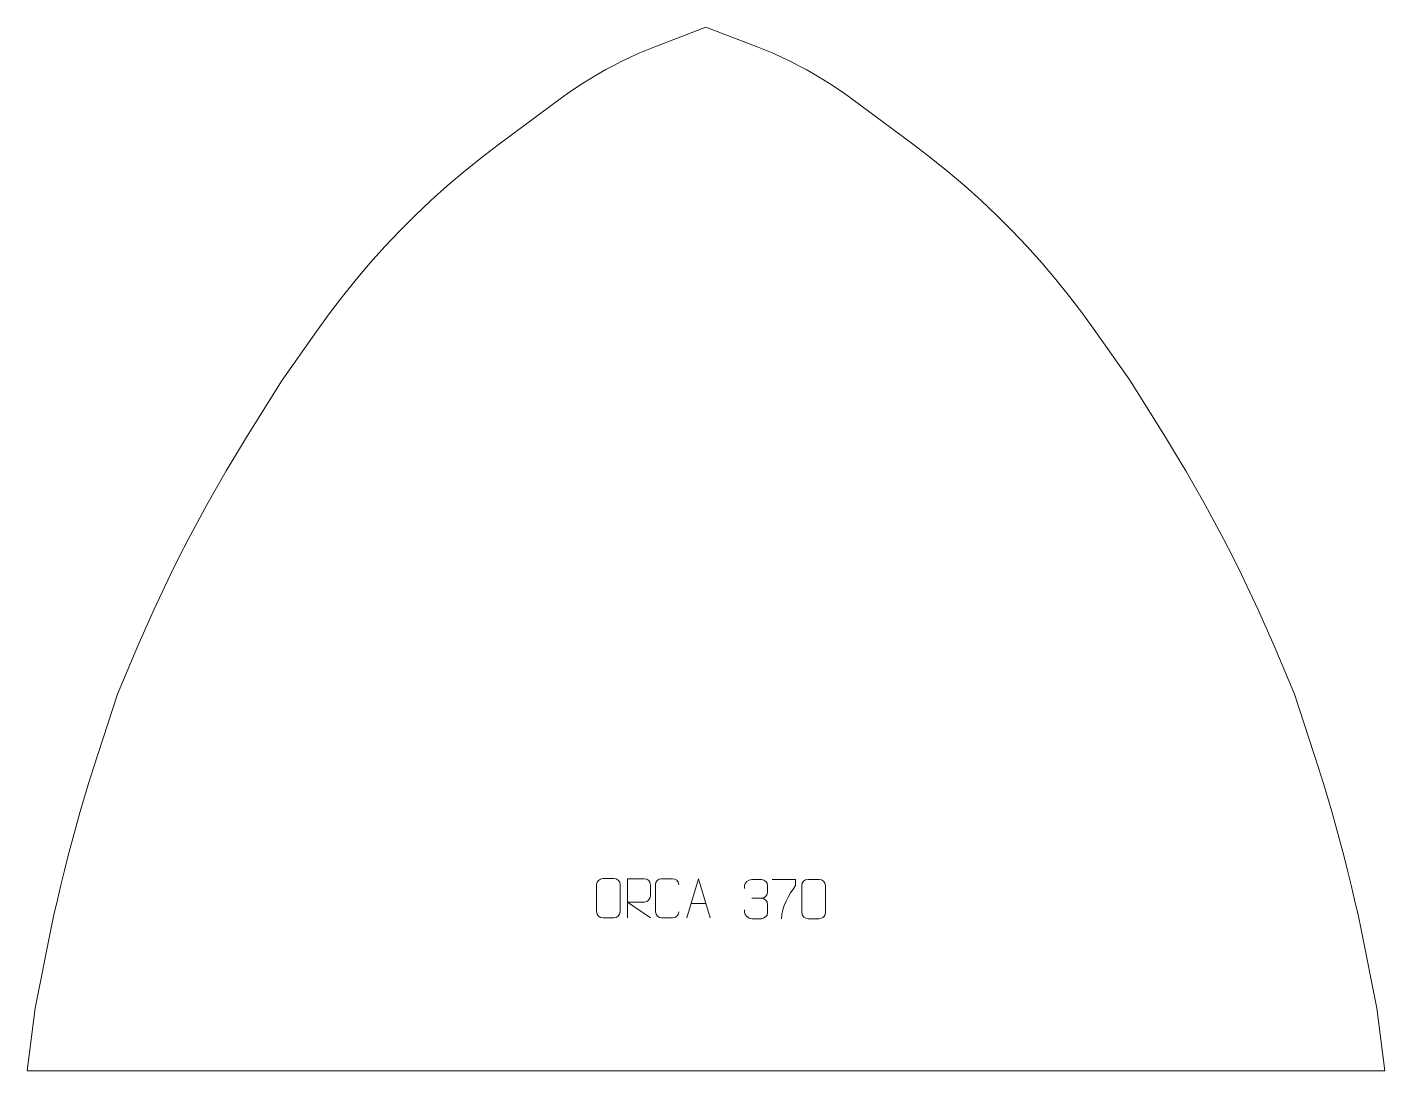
# Model space of a CAD drawing. Header units: millimetres. Extents: x -409 to 456, y 857 to 1522.
import ezdxf

# ---------------------------------------------------------------- set-up
doc = ezdxf.new("R2010")
doc.units = ezdxf.units.MM
doc.header["$MEASUREMENT"] = 0
doc.layers.add('layer 1', color=7, linetype='Continuous')

msp = doc.modelspace()

# ---------------------------------------------------------------- linework, layer by layer
at = {"layer": 'layer 1', "color": 242, "lineweight": 9}
msp.add_open_spline([(-288.423, 1228.3034), (-288.423, 1228.3034), (-282.1458, 1239.1153), (-282.1458, 1239.1153), (-282.1458, 1239.1153), (-282.1458, 1239.1153), (-275.7289, 1249.8447), (-275.7289, 1249.8447), (-275.7289, 1249.8447), (-275.7289, 1249.8447), (-269.1726, 1260.4903), (-269.1726, 1260.4903), (-269.1726, 1260.4903), (-269.1726, 1260.4903), (-246.5107, 1296.7488), (-246.5107, 1296.7488), (-246.5107, 1296.7488), (-246.5107, 1296.7488), (-224.683, 1327.9318), (-224.683, 1327.9318), (-224.683, 1327.9318), (-224.683, 1327.9318), (-216.5719, 1339.1932), (-216.5719, 1339.1932), (-216.5719, 1339.1932), (-216.5719, 1339.1932), (-208.1613, 1350.2324), (-208.1613, 1350.2324), (-208.1613, 1350.2324), (-208.1613, 1350.2324), (-199.457, 1361.0421), (-199.457, 1361.0421), (-199.457, 1361.0421), (-199.457, 1361.0421), (-190.4663, 1371.6144), (-190.4663, 1371.6144), (-190.4663, 1371.6144), (-190.4663, 1371.6144), (-181.1935, 1381.9397), (-181.1935, 1381.9397), (-181.1935, 1381.9397), (-181.1935, 1381.9397), (-171.6474, 1392.0135), (-171.6474, 1392.0135), (-171.6474, 1392.0135), (-171.6474, 1392.0135), (-161.8338, 1401.8271), (-161.8338, 1401.8271), (-161.8338, 1401.8271), (-161.8338, 1401.8271), (-151.76, 1411.372), (-151.76, 1411.372), (-151.76, 1411.372), (-151.76, 1411.372), (-141.4323, 1420.6438), (-141.4323, 1420.6438), (-141.4323, 1420.6438), (-141.4323, 1420.6438), (-130.8601, 1429.6345), (-130.8601, 1429.6345), (-130.8601, 1429.6345), (-130.8601, 1429.6345), (-120.0508, 1438.3389), (-120.0508, 1438.3389), (-120.0508, 1438.3389), (-120.0508, 1438.3389), (-109.0112, 1446.7483), (-109.0112, 1446.7483), (-109.0112, 1446.7483), (-109.0112, 1446.7483), (-69.491, 1476.0225), (-69.491, 1476.0225), (-69.491, 1476.0225), (-69.491, 1476.0225), (-64.8181, 1479.4024), (-64.8181, 1479.4024), (-64.8181, 1479.4024), (-64.8181, 1479.4024), (-60.0697, 1482.6777), (-60.0697, 1482.6777), (-60.0697, 1482.6777), (-60.0697, 1482.6777), (-55.2486, 1485.8449), (-55.2486, 1485.8449), (-55.2486, 1485.8449), (-55.2486, 1485.8449), (-50.3585, 1488.9018), (-50.3585, 1488.9018), (-50.3585, 1488.9018), (-50.3585, 1488.9018), (-45.3993, 1491.848), (-45.3993, 1491.848), (-45.3993, 1491.848), (-45.3993, 1491.848), (-40.3764, 1494.6817), (-40.3764, 1494.6817), (-40.3764, 1494.6817), (-40.3764, 1494.6817), (-35.2901, 1497.4028), (-35.2901, 1497.4028), (-35.2901, 1497.4028), (-35.2901, 1497.4028), (-30.1434, 1500.007), (-30.1434, 1500.007), (-30.1434, 1500.007), (-30.1434, 1500.007), (-24.9397, 1502.4962), (-24.9397, 1502.4962), (-24.9397, 1502.4962), (-24.9397, 1502.4962), (-19.6804, 1504.8658), (-19.6804, 1504.8658), (-19.6804, 1504.8658), (-19.6804, 1504.8658), (-14.3712, 1507.1175), (-14.3712, 1507.1175), (-14.3712, 1507.1175), (-14.3712, 1507.1175), (-9.0114, 1509.2485), (-9.0114, 1509.2485), (-9.0114, 1509.2485), (-9.0114, 1509.2485), (23.4888, 1521.7487), (23.4888, 1521.7487), (23.4888, 1521.7487), (23.4888, 1521.7487), (55.9891, 1509.2485), (55.9891, 1509.2485), (55.9891, 1509.2485), (55.9891, 1509.2485), (61.3485, 1507.1175), (61.3485, 1507.1175), (61.3485, 1507.1175), (61.3485, 1507.1175), (66.6593, 1504.8658), (66.6593, 1504.8658), (66.6593, 1504.8658), (66.6593, 1504.8658), (71.9186, 1502.4962), (71.9186, 1502.4962), (71.9186, 1502.4962), (71.9186, 1502.4962), (77.1218, 1500.007), (77.1218, 1500.007), (77.1218, 1500.007), (77.1218, 1500.007), (82.2674, 1497.4028), (82.2674, 1497.4028), (82.2674, 1497.4028), (82.2674, 1497.4028), (87.3541, 1494.6817), (87.3541, 1494.6817), (87.3541, 1494.6817), (87.3541, 1494.6817), (92.3778, 1491.848), (92.3778, 1491.848), (92.3778, 1491.848), (92.3778, 1491.848), (97.3362, 1488.9018), (97.3362, 1488.9018), (97.3362, 1488.9018), (97.3362, 1488.9018), (102.2275, 1485.8449), (102.2275, 1485.8449), (102.2275, 1485.8449), (102.2275, 1485.8449), (107.0483, 1482.6777), (107.0483, 1482.6777), (107.0483, 1482.6777), (107.0483, 1482.6777), (111.7967, 1479.4024), (111.7967, 1479.4024), (111.7967, 1479.4024), (111.7967, 1479.4024), (116.4696, 1476.0225), (116.4696, 1476.0225), (116.4696, 1476.0225), (116.4696, 1476.0225), (155.9889, 1446.7483), (155.9889, 1446.7483), (155.9889, 1446.7483), (155.9889, 1446.7483), (167.0293, 1438.3389), (167.0293, 1438.3389), (167.0293, 1438.3389), (167.0293, 1438.3389), (177.8387, 1429.6345), (177.8387, 1429.6345), (177.8387, 1429.6345), (177.8387, 1429.6345), (188.411, 1420.6438), (188.411, 1420.6438), (188.411, 1420.6438), (188.411, 1420.6438), (198.7376, 1411.372), (198.7376, 1411.372), (198.7376, 1411.372), (198.7376, 1411.372), (208.8111, 1401.8271), (208.8111, 1401.8271), (208.8111, 1401.8271), (208.8111, 1401.8271), (218.626, 1392.0135), (218.626, 1392.0135), (218.626, 1392.0135), (218.626, 1392.0135), (228.1721, 1381.9397), (228.1721, 1381.9397), (228.1721, 1381.9397), (228.1721, 1381.9397), (237.4439, 1371.6144), (237.4439, 1371.6144), (237.4439, 1371.6144), (237.4439, 1371.6144), (246.4359, 1361.0421), (246.4359, 1361.0421), (246.4359, 1361.0421), (246.4359, 1361.0421), (255.1398, 1350.2324), (255.1398, 1350.2324), (255.1398, 1350.2324), (255.1398, 1350.2324), (263.5496, 1339.1932), (263.5496, 1339.1932), (263.5496, 1339.1932), (263.5496, 1339.1932), (271.6603, 1327.9318), (271.6603, 1327.9318), (271.6603, 1327.9318), (271.6603, 1327.9318), (293.4893, 1296.7488), (293.4893, 1296.7488), (293.4893, 1296.7488), (293.4893, 1296.7488), (316.1503, 1260.4903), (316.1503, 1260.4903), (316.1503, 1260.4903), (316.1503, 1260.4903), (322.7075, 1249.8447), (322.7075, 1249.8447), (322.7075, 1249.8447), (322.7075, 1249.8447), (329.1244, 1239.1153), (329.1244, 1239.1153), (329.1244, 1239.1153), (329.1244, 1239.1153), (335.4006, 1228.3034), (335.4006, 1228.3034), (335.4006, 1228.3034), (335.4006, 1228.3034), (341.5352, 1217.4102), (341.5352, 1217.4102), (341.5352, 1217.4102), (341.5352, 1217.4102), (347.5273, 1206.4368), (347.5273, 1206.4368), (347.5273, 1206.4368), (347.5273, 1206.4368), (353.3755, 1195.3872), (353.3755, 1195.3872), (353.3755, 1195.3872), (353.3755, 1195.3872), (359.0786, 1184.262), (359.0786, 1184.262), (359.0786, 1184.262), (359.0786, 1184.262), (364.6366, 1173.0632), (364.6366, 1173.0632), (364.6366, 1173.0632), (364.6366, 1173.0632), (370.0476, 1161.7919), (370.0476, 1161.7919), (370.0476, 1161.7919), (370.0476, 1161.7919), (375.3104, 1150.4515), (375.3104, 1150.4515), (375.3104, 1150.4515), (375.3104, 1150.4515), (380.4245, 1139.0443), (380.4245, 1139.0443), (380.4245, 1139.0443), (380.4245, 1139.0443), (385.3904, 1127.5698), (385.3904, 1127.5698), (385.3904, 1127.5698), (385.3904, 1127.5698), (398.4885, 1096.7482), (398.4885, 1096.7482), (398.4885, 1096.7482), (398.4885, 1096.7482), (410.7568, 1059.0021), (410.7568, 1059.0021), (410.7568, 1059.0021), (410.7568, 1059.0021), (413.7131, 1049.7714), (413.7131, 1049.7714), (413.7131, 1049.7714), (413.7131, 1049.7714), (416.5904, 1040.5164), (416.5904, 1040.5164), (416.5904, 1040.5164), (416.5904, 1040.5164), (419.3897, 1031.238), (419.3897, 1031.238), (419.3897, 1031.238), (419.3897, 1031.238), (422.1083, 1021.9352), (422.1083, 1021.9352), (422.1083, 1021.9352), (422.1083, 1021.9352), (424.7482, 1012.6097), (424.7482, 1012.6097), (424.7482, 1012.6097), (424.7482, 1012.6097), (427.3085, 1003.2621), (427.3085, 1003.2621), (427.3085, 1003.2621), (427.3085, 1003.2621), (429.7887, 993.8923), (429.7887, 993.8923), (429.7887, 993.8923), (429.7887, 993.8923), (432.1896, 984.5036), (432.1896, 984.5036), (432.1896, 984.5036), (432.1896, 984.5036), (434.5106, 975.0924), (434.5106, 975.0924), (434.5106, 975.0924), (434.5106, 975.0924), (436.7509, 965.6632), (436.7509, 965.6632), (436.7509, 965.6632), (436.7509, 965.6632), (438.91, 956.2153), (438.91, 956.2153), (438.91, 956.2153), (438.91, 956.2153), (440.9898, 946.7485), (440.9898, 946.7485), (440.9898, 946.7485), (440.9898, 946.7485), (450.9886, 896.7486), (450.9886, 896.7486), (450.9886, 896.7486), (450.9886, 896.7486), (455.9893, 856.7488), (455.9893, 856.7488), (455.9893, 856.7488), (455.9893, 856.7488), (-409.0107, 856.7488), (-409.0107, 856.7488), (-409.0107, 856.7488), (-409.0107, 856.7488), (-404.0112, 896.7486), (-404.0112, 896.7486), (-404.0112, 896.7486), (-404.0112, 896.7486), (-394.0112, 946.7485), (-394.0112, 946.7485), (-394.0112, 946.7485), (-394.0112, 946.7485), (-391.9323, 956.2153), (-391.9323, 956.2153), (-391.9323, 956.2153), (-391.9323, 956.2153), (-389.7723, 965.6632), (-389.7723, 965.6632), (-389.7723, 965.6632), (-389.7723, 965.6632), (-387.532, 975.0924), (-387.532, 975.0924), (-387.532, 975.0924), (-387.532, 975.0924), (-385.2111, 984.5036), (-385.2111, 984.5036), (-385.2111, 984.5036), (-385.2111, 984.5036), (-382.8111, 993.8923), (-382.8111, 993.8923), (-382.8111, 993.8923), (-382.8111, 993.8923), (-380.3299, 1003.2621), (-380.3299, 1003.2621), (-380.3299, 1003.2621), (-380.3299, 1003.2621), (-377.7706, 1012.6097), (-377.7706, 1012.6097), (-377.7706, 1012.6097), (-377.7706, 1012.6097), (-375.1297, 1021.9352), (-375.1297, 1021.9352), (-375.1297, 1021.9352), (-375.1297, 1021.9352), (-372.4107, 1031.238), (-372.4107, 1031.238), (-372.4107, 1031.238), (-372.4107, 1031.238), (-369.6128, 1040.5164), (-369.6128, 1040.5164), (-369.6128, 1040.5164), (-369.6128, 1040.5164), (-366.7345, 1049.7714), (-366.7345, 1049.7714), (-366.7345, 1049.7714), (-366.7345, 1049.7714), (-363.7782, 1059.0021), (-363.7782, 1059.0021), (-363.7782, 1059.0021), (-363.7782, 1059.0021), (-351.5109, 1096.7482), (-351.5109, 1096.7482), (-351.5109, 1096.7482), (-351.5109, 1096.7482), (-338.4119, 1127.5698), (-338.4119, 1127.5698), (-338.4119, 1127.5698), (-338.4119, 1127.5698), (-333.4469, 1139.0443), (-333.4469, 1139.0443), (-333.4469, 1139.0443), (-333.4469, 1139.0443), (-328.3315, 1150.4515), (-328.3315, 1150.4515), (-328.3315, 1150.4515), (-328.3315, 1150.4515), (-323.069, 1161.7919), (-323.069, 1161.7919), (-323.069, 1161.7919), (-323.069, 1161.7919), (-317.658, 1173.0632), (-317.658, 1173.0632), (-317.658, 1173.0632), (-317.658, 1173.0632), (-312.1009, 1184.262), (-312.1009, 1184.262), (-312.1009, 1184.262), (-312.1009, 1184.262), (-306.3979, 1195.3872), (-306.3979, 1195.3872), (-306.3979, 1195.3872), (-306.3979, 1195.3872), (-300.5487, 1206.4368), (-300.5487, 1206.4368), (-300.5487, 1206.4368), (-300.5487, 1206.4368), (-294.5579, 1217.4102), (-294.5579, 1217.4102), (-294.5579, 1217.4102), (-294.5579, 1217.4102), (-288.423, 1228.3034), (-288.423, 1228.3034)], degree=3, knots=[0, 0, 0, 0, 0.00877193, 0.00877193, 0.00877193, 0.00877193, 0.01754386, 0.01754386, 0.01754386, 0.01754386, 0.02631579, 0.02631579, 0.02631579, 0.02631579, 0.03508772, 0.03508772, 0.03508772, 0.03508772, 0.04385965, 0.04385965, 0.04385965, 0.04385965, 0.05263158, 0.05263158, 0.05263158, 0.05263158, 0.06140351, 0.06140351, 0.06140351, 0.06140351, 0.07017544, 0.07017544, 0.07017544, 0.07017544, 0.07894737, 0.07894737, 0.07894737, 0.07894737, 0.0877193, 0.0877193, 0.0877193, 0.0877193, 0.09649123, 0.09649123, 0.09649123, 0.09649123, 0.10526316, 0.10526316, 0.10526316, 0.10526316, 0.11403509, 0.11403509, 0.11403509, 0.11403509, 0.12280702, 0.12280702, 0.12280702, 0.12280702, 0.13157895, 0.13157895, 0.13157895, 0.13157895, 0.14035088, 0.14035088, 0.14035088, 0.14035088, 0.14912281, 0.14912281, 0.14912281, 0.14912281, 0.15789474, 0.15789474, 0.15789474, 0.15789474, 0.16666667, 0.16666667, 0.16666667, 0.16666667, 0.1754386, 0.1754386, 0.1754386, 0.1754386, 0.18421053, 0.18421053, 0.18421053, 0.18421053, 0.19298246, 0.19298246, 0.19298246, 0.19298246, 0.20175439, 0.20175439, 0.20175439, 0.20175439, 0.21052632, 0.21052632, 0.21052632, 0.21052632, 0.21929825, 0.21929825, 0.21929825, 0.21929825, 0.22807018, 0.22807018, 0.22807018, 0.22807018, 0.23684211, 0.23684211, 0.23684211, 0.23684211, 0.24561404, 0.24561404, 0.24561404, 0.24561404, 0.25438596, 0.25438596, 0.25438596, 0.25438596, 0.26315789, 0.26315789, 0.26315789, 0.26315789, 0.27192982, 0.27192982, 0.27192982, 0.27192982, 0.28070175, 0.28070175, 0.28070175, 0.28070175, 0.28947368, 0.28947368, 0.28947368, 0.28947368, 0.29824561, 0.29824561, 0.29824561, 0.29824561, 0.30701754, 0.30701754, 0.30701754, 0.30701754, 0.31578947, 0.31578947, 0.31578947, 0.31578947, 0.3245614, 0.3245614, 0.3245614, 0.3245614, 0.33333333, 0.33333333, 0.33333333, 0.33333333, 0.34210526, 0.34210526, 0.34210526, 0.34210526, 0.35087719, 0.35087719, 0.35087719, 0.35087719, 0.35964912, 0.35964912, 0.35964912, 0.35964912, 0.36842105, 0.36842105, 0.36842105, 0.36842105, 0.37719298, 0.37719298, 0.37719298, 0.37719298, 0.38596491, 0.38596491, 0.38596491, 0.38596491, 0.39473684, 0.39473684, 0.39473684, 0.39473684, 0.40350877, 0.40350877, 0.40350877, 0.40350877, 0.4122807, 0.4122807, 0.4122807, 0.4122807, 0.42105263, 0.42105263, 0.42105263, 0.42105263, 0.42982456, 0.42982456, 0.42982456, 0.42982456, 0.43859649, 0.43859649, 0.43859649, 0.43859649, 0.44736842, 0.44736842, 0.44736842, 0.44736842, 0.45614035, 0.45614035, 0.45614035, 0.45614035, 0.46491228, 0.46491228, 0.46491228, 0.46491228, 0.47368421, 0.47368421, 0.47368421, 0.47368421, 0.48245614, 0.48245614, 0.48245614, 0.48245614, 0.49122807, 0.49122807, 0.49122807, 0.49122807, 0.5, 0.5, 0.5, 0.5, 0.50877193, 0.50877193, 0.50877193, 0.50877193, 0.51754386, 0.51754386, 0.51754386, 0.51754386, 0.52631579, 0.52631579, 0.52631579, 0.52631579, 0.53508772, 0.53508772, 0.53508772, 0.53508772, 0.54385965, 0.54385965, 0.54385965, 0.54385965, 0.55263158, 0.55263158, 0.55263158, 0.55263158, 0.56140351, 0.56140351, 0.56140351, 0.56140351, 0.57017544, 0.57017544, 0.57017544, 0.57017544, 0.57894737, 0.57894737, 0.57894737, 0.57894737, 0.5877193, 0.5877193, 0.5877193, 0.5877193, 0.59649123, 0.59649123, 0.59649123, 0.59649123, 0.60526316, 0.60526316, 0.60526316, 0.60526316, 0.61403509, 0.61403509, 0.61403509, 0.61403509, 0.62280702, 0.62280702, 0.62280702, 0.62280702, 0.63157895, 0.63157895, 0.63157895, 0.63157895, 0.64035088, 0.64035088, 0.64035088, 0.64035088, 0.64912281, 0.64912281, 0.64912281, 0.64912281, 0.65789474, 0.65789474, 0.65789474, 0.65789474, 0.66666667, 0.66666667, 0.66666667, 0.66666667, 0.6754386, 0.6754386, 0.6754386, 0.6754386, 0.68421053, 0.68421053, 0.68421053, 0.68421053, 0.69298246, 0.69298246, 0.69298246, 0.69298246, 0.70175439, 0.70175439, 0.70175439, 0.70175439, 0.71052632, 0.71052632, 0.71052632, 0.71052632, 0.71929825, 0.71929825, 0.71929825, 0.71929825, 0.72807018, 0.72807018, 0.72807018, 0.72807018, 0.73684211, 0.73684211, 0.73684211, 0.73684211, 0.74561404, 0.74561404, 0.74561404, 0.74561404, 0.75438596, 0.75438596, 0.75438596, 0.75438596, 0.76315789, 0.76315789, 0.76315789, 0.76315789, 0.77192982, 0.77192982, 0.77192982, 0.77192982, 0.78070175, 0.78070175, 0.78070175, 0.78070175, 0.78947368, 0.78947368, 0.78947368, 0.78947368, 0.79824561, 0.79824561, 0.79824561, 0.79824561, 0.80701754, 0.80701754, 0.80701754, 0.80701754, 0.81578947, 0.81578947, 0.81578947, 0.81578947, 0.8245614, 0.8245614, 0.8245614, 0.8245614, 0.83333333, 0.83333333, 0.83333333, 0.83333333, 0.84210526, 0.84210526, 0.84210526, 0.84210526, 0.85087719, 0.85087719, 0.85087719, 0.85087719, 0.85964912, 0.85964912, 0.85964912, 0.85964912, 0.86842105, 0.86842105, 0.86842105, 0.86842105, 0.87719298, 0.87719298, 0.87719298, 0.87719298, 0.88596491, 0.88596491, 0.88596491, 0.88596491, 0.89473684, 0.89473684, 0.89473684, 0.89473684, 0.90350877, 0.90350877, 0.90350877, 0.90350877, 0.9122807, 0.9122807, 0.9122807, 0.9122807, 0.92105263, 0.92105263, 0.92105263, 0.92105263, 0.92982456, 0.92982456, 0.92982456, 0.92982456, 0.93859649, 0.93859649, 0.93859649, 0.93859649, 0.94736842, 0.94736842, 0.94736842, 0.94736842, 0.95614035, 0.95614035, 0.95614035, 0.95614035, 0.96491228, 0.96491228, 0.96491228, 0.96491228, 0.97368421, 0.97368421, 0.97368421, 0.97368421, 0.98245614, 0.98245614, 0.98245614, 0.98245614, 1, 1, 1, 1], dxfattribs=at)
at = {"layer": 'layer 1', "color": 250, "lineweight": 9}
for points, knots in [([(-42.2718, 979.2444), (-39.9051, 979.2444), (-37.538, 979.2444), (-35.1709, 979.2444), (-35.1709, 979.2444), (-33.1899, 979.28), (-31.1634, 977.7853), (-31.1363, 975.3426), (-31.1363, 975.3426), (-31.1367, 969.5838), (-31.1367, 963.8245), (-31.1363, 958.0649), (-31.1363, 958.0649), (-31.2785, 955.7367), (-32.9853, 954.2541), (-35.1709, 954.2432), (-35.1709, 954.2432), (-37.5439, 954.2436), (-39.9169, 954.2436), (-42.2895, 954.2432), (-42.2895, 954.2432), (-44.2484, 954.1376), (-46.2553, 956.026), (-46.2439, 958.0475), (-46.2439, 958.0475), (-46.2436, 963.8296), (-46.2436, 969.6112), (-46.2439, 975.3925), (-46.2439, 975.3925), (-46.2396, 977.5351), (-44.4621, 979.2579), (-42.2718, 979.2444)], [0, 0, 0, 0, 0.11111111, 0.11111111, 0.11111111, 0.11111111, 0.22222222, 0.22222222, 0.22222222, 0.22222222, 0.33333333, 0.33333333, 0.33333333, 0.33333333, 0.44444444, 0.44444444, 0.44444444, 0.44444444, 0.55555556, 0.55555556, 0.55555556, 0.55555556, 0.66666667, 0.66666667, 0.66666667, 0.66666667, 0.77777778, 0.77777778, 0.77777778, 0.77777778, 1, 1, 1, 1]), ([(-26.5906, 954.2214), (-26.5906, 954.2214), (-26.5906, 979.1749), (-26.5906, 979.1749), (-26.5906, 979.1749), (-22.9958, 979.1749), (-19.4003, 979.1749), (-15.8051, 979.1749), (-15.8051, 979.1749), (-13.4798, 979.1372), (-11.9225, 977.6472), (-11.9266, 975.2808), (-11.9266, 975.2808), (-11.927, 973.2453), (-11.927, 970.1859), (-11.9266, 968.1499), (-11.9266, 968.1499), (-11.9331, 966.2744), (-13.7454, 964.3326), (-15.7549, 964.3135), (-15.7549, 964.3135), (-15.7549, 964.3135), (-26.5906, 964.3135), (-26.5906, 964.3135), (-26.5906, 964.3135), (-26.5906, 964.3135), (-11.9359, 954.2214), (-11.9359, 954.2214)], [0, 0, 0, 0, 0.125, 0.125, 0.125, 0.125, 0.25, 0.25, 0.25, 0.25, 0.375, 0.375, 0.375, 0.375, 0.5, 0.5, 0.5, 0.5, 0.625, 0.625, 0.625, 0.625, 0.75, 0.75, 0.75, 0.75, 1, 1, 1, 1]), ([(6.1645, 958.0391), (6.0247, 955.7157), (4.3475, 954.2361), (2.1998, 954.2253), (2.1998, 954.2253), (-0.1321, 954.2257), (-2.464, 954.2257), (-4.7955, 954.2253), (-4.7955, 954.2253), (-6.7205, 954.1199), (-8.6926, 956.0044), (-8.6814, 958.0217), (-8.6814, 958.0217), (-8.681, 963.7918), (-8.681, 969.5615), (-8.6814, 975.3308), (-8.6814, 975.3308), (-8.6772, 977.4689), (-6.9305, 979.1881), (-4.7781, 979.1746), (-4.7781, 979.1746), (-2.4524, 979.1746), (-0.1263, 979.1746), (2.1998, 979.1746), (2.1998, 979.1746), (4.1464, 979.2101), (6.1378, 977.7186), (6.1645, 975.281)], [0, 0, 0, 0, 0.125, 0.125, 0.125, 0.125, 0.25, 0.25, 0.25, 0.25, 0.375, 0.375, 0.375, 0.375, 0.5, 0.5, 0.5, 0.5, 0.625, 0.625, 0.625, 0.625, 0.75, 0.75, 0.75, 0.75, 1, 1, 1, 1]), ([(11.271, 954.2214), (11.271, 954.2214), (18.642, 979.1749), (18.642, 979.1749), (18.642, 979.1749), (18.642, 979.1749), (26.2119, 954.2214), (26.2119, 954.2214)], [0, 0, 0, 0, 0.33333333, 0.33333333, 0.33333333, 0.33333333, 1, 1, 1, 1]), ([(47.9574, 972.9433), (47.9574, 972.9433), (47.9574, 974.8005), (47.9574, 974.8005), (47.9574, 974.8005), (47.9431, 976.5424), (50.6076, 978.6605), (52.6667, 978.6378), (52.6667, 978.6378), (54.7308, 978.6378), (56.7948, 978.6378), (58.8585, 978.6378), (58.8585, 978.6378), (61.053, 978.6466), (62.6513, 976.7998), (62.6957, 974.8877), (62.6957, 974.8877), (62.6953, 973.4526), (62.6953, 972.0175), (62.6957, 970.582), (62.6957, 970.582), (62.6471, 968.9285), (61.0445, 966.6985), (58.8462, 966.7085), (58.8462, 966.7085), (61.0499, 966.6973), (62.6579, 964.8941), (62.7119, 962.8346), (62.7119, 962.8346), (62.7115, 961.0499), (62.7115, 959.2652), (62.7119, 957.4801), (62.7119, 957.4801), (62.722, 955.4187), (60.6671, 953.6556), (58.8462, 953.6637), (58.8462, 953.6637), (56.7809, 953.664), (54.7157, 953.664), (52.6501, 953.6637), (52.6501, 953.6637), (50.4815, 953.6752), (47.9505, 956.0754), (47.9319, 957.5372), (47.9319, 957.5372), (47.9319, 957.5372), (47.9319, 959.4458), (47.9319, 959.4458)], [0, 0, 0, 0, 0.07692308, 0.07692308, 0.07692308, 0.07692308, 0.15384615, 0.15384615, 0.15384615, 0.15384615, 0.23076923, 0.23076923, 0.23076923, 0.23076923, 0.30769231, 0.30769231, 0.30769231, 0.30769231, 0.38461538, 0.38461538, 0.38461538, 0.38461538, 0.46153846, 0.46153846, 0.46153846, 0.46153846, 0.53846154, 0.53846154, 0.53846154, 0.53846154, 0.61538462, 0.61538462, 0.61538462, 0.61538462, 0.69230769, 0.69230769, 0.69230769, 0.69230769, 0.76923077, 0.76923077, 0.76923077, 0.76923077, 0.84615385, 0.84615385, 0.84615385, 0.84615385, 1, 1, 1, 1]), ([(65.6759, 978.6469), (65.6759, 978.6469), (80.492, 978.6469), (80.492, 978.6469), (80.492, 978.6469), (80.4917, 977.3973), (80.4917, 976.1477), (80.492, 974.8979), (80.492, 974.8979), (76.4976, 968.9008), (71.5824, 961.0672), (71.5824, 953.6884)], [0, 0, 0, 0, 0.25, 0.25, 0.25, 0.25, 0.5, 0.5, 0.5, 0.5, 1, 1, 1, 1]), ([(88.5022, 978.67), (90.8689, 978.67), (93.236, 978.67), (95.6031, 978.67), (95.6031, 978.67), (97.5841, 978.7056), (99.6106, 977.2109), (99.6377, 974.7682), (99.6377, 974.7682), (99.6373, 969.0094), (99.6373, 963.2501), (99.6377, 957.4905), (99.6377, 957.4905), (99.4955, 955.1623), (97.7887, 953.6797), (95.6031, 953.6688), (95.6031, 953.6688), (93.2301, 953.6692), (90.8571, 953.6692), (88.4845, 953.6688), (88.4845, 953.6688), (86.5256, 953.5632), (84.5187, 955.4516), (84.5301, 957.4731), (84.5301, 957.4731), (84.5304, 963.2552), (84.5304, 969.0368), (84.5301, 974.8181), (84.5301, 974.8181), (84.5344, 976.9607), (86.3119, 978.6835), (88.5022, 978.67)], [0, 0, 0, 0, 0.11111111, 0.11111111, 0.11111111, 0.11111111, 0.22222222, 0.22222222, 0.22222222, 0.22222222, 0.33333333, 0.33333333, 0.33333333, 0.33333333, 0.44444444, 0.44444444, 0.44444444, 0.44444444, 0.55555556, 0.55555556, 0.55555556, 0.55555556, 0.66666667, 0.66666667, 0.66666667, 0.66666667, 0.77777778, 0.77777778, 0.77777778, 0.77777778, 1, 1, 1, 1])]:
    msp.add_open_spline(points, degree=3, knots=knots, dxfattribs=at)
for points in [[(13.9936, 963.4708), (13.9936, 963.4708), (23.4893, 963.4708), (23.4893, 963.4708)], [(52.6671, 966.6981), (52.6671, 966.6981), (58.8635, 966.6981), (58.8635, 966.6981)]]:
    msp.add_open_spline(points, degree=3, dxfattribs=at)

doc.saveas('drawing.dxf')
